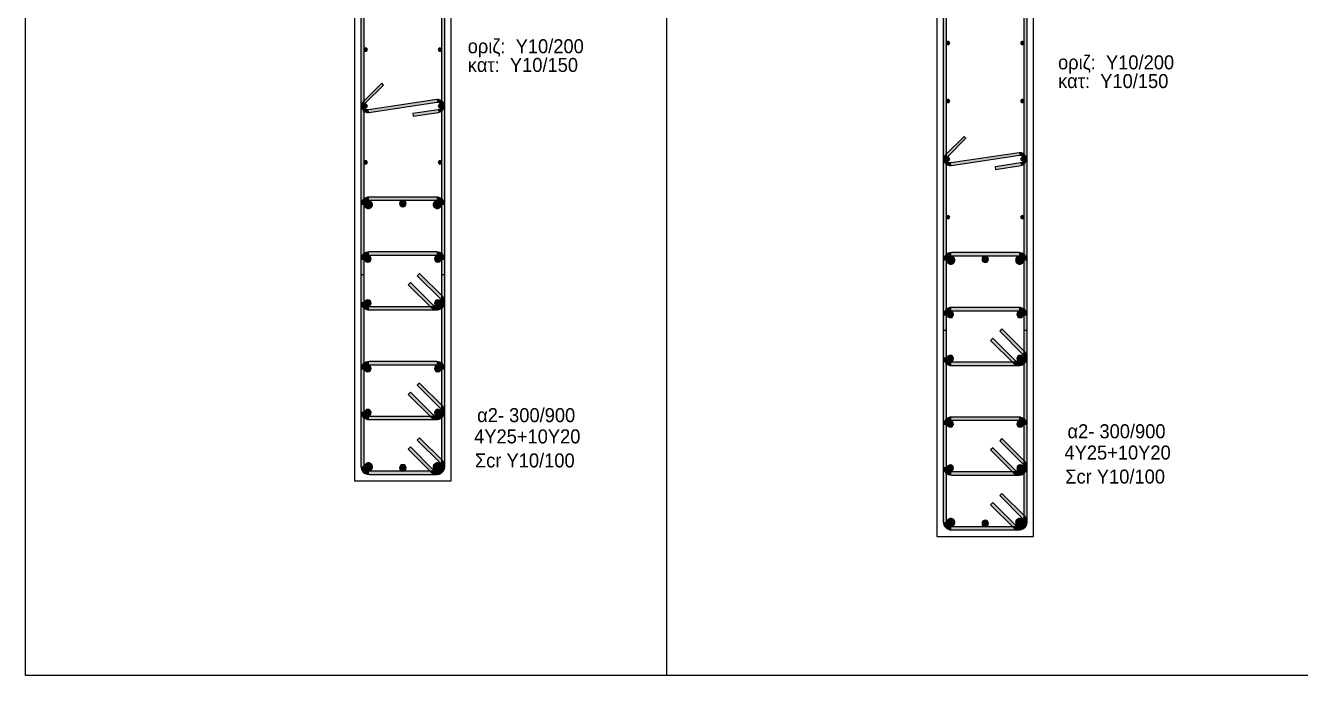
# Model space of a CAD drawing. Header units: millimetres. Extents: x -2171 to 1563, y -1758 to -1505.
# Drawn here: x -882.83 to -863.06, y -1630.29 to -1620.21 of the extents above; entities that cross this region are included whole.
import ezdxf

# ---------------------------------------------------------------- set-up
doc = ezdxf.new("R2010")
doc.units = ezdxf.units.MM
for name, color, linetype in [('-S_TEXT', 3, 'Continuous'), ('Col_Det', 7, 'Continuous'), ('Col_Det_Fill', 7, 'Continuous'), ('Geo_Col_Pro_1', 7, 'Continuous')]:
    doc.layers.add(name, color=color, linetype=linetype)
doc.styles.add('S1Arl22_b_934_161', font='arial.ttf', dxfattribs={"width": 0.933629, "height": 0.002175})

msp = doc.modelspace()

# ---------------------------------------------------------------- hatches: boundary and pattern name
at = {"layer": 'Col_Det_Fill'}
for color, points in [(252, [(-877.5811, -1617.9739), (-877.6311, -1617.9739), (-877.6311, -1624.077), (-877.5811, -1624.077)]), (252, [(-876.3811, -1624.077), (-876.3311, -1624.077), (-876.3311, -1617.9739), (-876.3811, -1617.9739)]), (252, [(-868.5484, -1617.8356), (-868.5984, -1617.8356), (-868.5984, -1624.9386), (-868.5484, -1624.9386)]), (252, [(-867.3484, -1624.9386), (-867.2984, -1624.9386), (-867.2984, -1617.8356), (-867.3484, -1617.8356)]), (133, [(-877.5561, -1620.6131, 0.4142136), (-877.5311, -1620.5881, 0.4142136), (-877.5561, -1620.5631, 0.4142136), (-877.5811, -1620.5881, 0.4142136)]), (133, [(-876.4061, -1620.6131, 0.4142136), (-876.3811, -1620.5881, 0.4142136), (-876.4061, -1620.5631, 0.4142136), (-876.4311, -1620.5881, 0.4142136)]), (133, [(-868.5234, -1620.5123, 0.4142136), (-868.4984, -1620.4873, 0.4142136), (-868.5234, -1620.4623, 0.4142136), (-868.5484, -1620.4873, 0.4142136)]), (133, [(-867.3734, -1620.5123, 0.4142136), (-867.3484, -1620.4873, 0.4142136), (-867.3734, -1620.4623, 0.4142136), (-867.3984, -1620.4873, 0.4142136)]), (252, [(-877.5918, -1621.3921), (-877.5635, -1621.4204), (-877.2807, -1621.1376), (-877.3089, -1621.1093)]), (252, [(-876.45, -1621.4035), (-876.4559, -1621.3639), (-877.5122, -1621.5222), (-877.5063, -1621.5617)]), (252, [(-876.4322, -1621.5222), (-876.4263, -1621.5617, 1), (-876.4559, -1621.3639), (-876.45, -1621.4035, -1)]), (133, [(-868.5234, -1621.4121, 0.4142136), (-868.4984, -1621.3871, 0.4142136), (-868.5234, -1621.3621, 0.4142136), (-868.5484, -1621.3871, 0.4142136)]), (133, [(-867.3734, -1621.4121, 0.4142136), (-867.3484, -1621.3871, 0.4142136), (-867.3734, -1621.3621, 0.4142136), (-867.3984, -1621.3871, 0.4142136)]), (252, [(-877.5063, -1621.5617), (-877.5122, -1621.5222, -0.7233449), (-877.5635, -1621.4204), (-877.5918, -1621.3921, 0.7233449)]), (133, [(-877.5561, -1621.4878, 0.4142136), (-877.5311, -1621.4628, 0.4142136), (-877.5561, -1621.4378, 0.4142136), (-877.5811, -1621.4628, 0.4142136)]), (252, [(-876.8278, -1621.5814), (-876.8218, -1621.621), (-876.4263, -1621.5617), (-876.4322, -1621.5222)]), (133, [(-876.4061, -1621.4878, 0.4142136), (-876.3811, -1621.4628, 0.4142136), (-876.4061, -1621.4378, 0.4142136), (-876.4311, -1621.4628, 0.4142136)]), (252, [(-868.5591, -1622.2162), (-868.5309, -1622.2445), (-868.248, -1621.9616), (-868.2763, -1621.9333)]), (133, [(-877.5561, -1622.3626, 0.4142136), (-877.5311, -1622.3376, 0.4142136), (-877.5561, -1622.3126, 0.4142136), (-877.5811, -1622.3376, 0.4142136)]), (133, [(-876.4061, -1622.3626, 0.4142136), (-876.3811, -1622.3376, 0.4142136), (-876.4061, -1622.3126, 0.4142136), (-876.4311, -1622.3376, 0.4142136)]), (252, [(-868.4736, -1622.3858), (-868.4795, -1622.3462, -0.7233449), (-868.5309, -1622.2445), (-868.5591, -1622.2162, 0.7233449)]), (133, [(-868.5234, -1622.3119, 0.4142136), (-868.4984, -1622.2869, 0.4142136), (-868.5234, -1622.2619, 0.4142136), (-868.5484, -1622.2869, 0.4142136)]), (252, [(-867.4173, -1622.2276), (-867.4232, -1622.188), (-868.4795, -1622.3462), (-868.4736, -1622.3858)]), (252, [(-867.7951, -1622.4055), (-867.7892, -1622.445), (-867.3936, -1622.3858), (-867.3995, -1622.3462)]), (252, [(-867.3995, -1622.3462), (-867.3936, -1622.3858, 1), (-867.4232, -1622.188), (-867.4173, -1622.2276, -1)]), (133, [(-867.3734, -1622.3119, 0.4142136), (-867.3484, -1622.2869, 0.4142136), (-867.3734, -1622.2619, 0.4142136), (-867.3984, -1622.2869, 0.4142136)]), (252, [(-877.5061, -1622.9254), (-877.5061, -1622.8754, 0.4142136), (-877.6311, -1623.0004), (-877.5811, -1623.0004, -0.4142136)]), (12, [(-877.5149, -1623.0541, 0.4142136), (-877.4524, -1622.9916, 0.4142136), (-877.5149, -1622.9291, 0.4142136), (-877.5774, -1622.9916, 0.4142136)]), (252, [(-876.4561, -1622.9254), (-876.4561, -1622.8754), (-877.5061, -1622.8754), (-877.5061, -1622.9254)]), (12, [(-876.9811, -1623.0254, 0.4142136), (-876.9311, -1622.9754, 0.4142136), (-876.9811, -1622.9254, 0.4142136), (-877.0311, -1622.9754, 0.4142136)]), (12, [(-876.4472, -1623.0541, 0.4142136), (-876.3847, -1622.9916, 0.4142136), (-876.4472, -1622.9291, 0.4142136), (-876.5097, -1622.9916, 0.4142136)]), (252, [(-876.3811, -1623.0004), (-876.3311, -1623.0004, 0.4142136), (-876.4561, -1622.8754), (-876.4561, -1622.9254, -0.4142136)]), (252, [(-877.5811, -1623.0004), (-877.6311, -1623.0004), (-877.6311, -1627.0504), (-877.5811, -1627.0504)]), (252, [(-876.3811, -1627.0504), (-876.3311, -1627.0504), (-876.3311, -1623.0004), (-876.3811, -1623.0004)]), (133, [(-868.5234, -1623.2117, 0.4142136), (-868.4984, -1623.1867, 0.4142136), (-868.5234, -1623.1617, 0.4142136), (-868.5484, -1623.1867, 0.4142136)]), (133, [(-867.3734, -1623.2117, 0.4142136), (-867.3484, -1623.1867, 0.4142136), (-867.3734, -1623.1617, 0.4142136), (-867.3984, -1623.1867, 0.4142136)]), (252, [(-877.5061, -1623.7754), (-877.5061, -1623.7254, 0.4142136), (-877.6311, -1623.8504), (-877.5811, -1623.8504, -0.4142136)]), (252, [(-876.4561, -1623.7754), (-876.4561, -1623.7254), (-877.5061, -1623.7254), (-877.5061, -1623.7754)]), (252, [(-876.3811, -1623.8504), (-876.3311, -1623.8504, 0.4142136), (-876.4561, -1623.7254), (-876.4561, -1623.7754, -0.4142136)]), (252, [(-868.4734, -1623.7871), (-868.4734, -1623.7371, 0.4142136), (-868.5984, -1623.8621), (-868.5484, -1623.8621, -0.4142136)]), (252, [(-867.4234, -1623.7871), (-867.4234, -1623.7371), (-868.4734, -1623.7371), (-868.4734, -1623.7871)]), (252, [(-867.3484, -1623.8621), (-867.2984, -1623.8621, 0.4142136), (-867.4234, -1623.7371), (-867.4234, -1623.7871, -0.4142136)]), (252, [(-877.5811, -1623.8504), (-877.6311, -1623.8504), (-877.6311, -1624.5004), (-877.5811, -1624.5004)]), (56, [(-877.5238, -1623.8828, 0.4142136), (-877.4738, -1623.8328, 0.4142136), (-877.5238, -1623.7828, 0.4142136), (-877.5738, -1623.8328, 0.4142136)]), (56, [(-876.4384, -1623.8828, 0.4142136), (-876.3884, -1623.8328, 0.4142136), (-876.4384, -1623.7828, 0.4142136), (-876.4884, -1623.8328, 0.4142136)]), (252, [(-876.3811, -1624.5004), (-876.3311, -1624.5004), (-876.3311, -1623.8504), (-876.3811, -1623.8504)]), (252, [(-868.5484, -1623.8621), (-868.5984, -1623.8621), (-868.5984, -1627.9121), (-868.5484, -1627.9121)]), (12, [(-868.4823, -1623.9158, 0.4142136), (-868.4198, -1623.8533, 0.4142136), (-868.4823, -1623.7908, 0.4142136), (-868.5448, -1623.8533, 0.4142136)]), (12, [(-867.9484, -1623.8871, 0.4142136), (-867.8984, -1623.8371, 0.4142136), (-867.9484, -1623.7871, 0.4142136), (-867.9984, -1623.8371, 0.4142136)]), (12, [(-867.4146, -1623.9158, 0.4142136), (-867.3521, -1623.8533, 0.4142136), (-867.4146, -1623.7908, 0.4142136), (-867.4771, -1623.8533, 0.4142136)]), (252, [(-867.3484, -1627.9121), (-867.2984, -1627.9121), (-867.2984, -1623.8621), (-867.3484, -1623.8621)]), (252, [(-876.403, -1624.4474), (-876.3677, -1624.4121), (-876.7212, -1624.0585), (-876.7566, -1624.0939)]), (252, [(-876.8627, -1624.1999), (-876.898, -1624.2353), (-876.5445, -1624.5888), (-876.5091, -1624.5535)]), (252, [(-877.5811, -1624.5004), (-877.6311, -1624.5004, 0.4142136), (-877.5061, -1624.6254), (-877.5061, -1624.5754, -0.4142136)]), (56, [(-877.5238, -1624.5681, 0.4142136), (-877.4738, -1624.5181, 0.4142136), (-877.5238, -1624.4681, 0.4142136), (-877.5738, -1624.5181, 0.4142136)]), (252, [(-876.5091, -1624.5535), (-876.5445, -1624.5888, 0.6681786), (-876.3311, -1624.5004), (-876.3811, -1624.5004, -0.6681786)]), (56, [(-876.4384, -1624.5681, 0.4142136), (-876.3884, -1624.5181, 0.4142136), (-876.4384, -1624.4681, 0.4142136), (-876.4884, -1624.5181, 0.4142136)]), (252, [(-876.4561, -1624.5754), (-876.4561, -1624.6254, 0.6681786), (-876.3677, -1624.4121), (-876.403, -1624.4474, -0.6681786)]), (252, [(-877.5061, -1624.5754), (-877.5061, -1624.6254), (-876.4561, -1624.6254), (-876.4561, -1624.5754)]), (252, [(-868.4734, -1624.6371), (-868.4734, -1624.5871, 0.4142136), (-868.5984, -1624.7121), (-868.5484, -1624.7121, -0.4142136)]), (252, [(-868.5484, -1624.7121), (-868.5984, -1624.7121), (-868.5984, -1625.3621), (-868.5484, -1625.3621)]), (56, [(-868.4911, -1624.7444, 0.4142136), (-868.4411, -1624.6944, 0.4142136), (-868.4911, -1624.6444, 0.4142136), (-868.5411, -1624.6944, 0.4142136)]), (252, [(-867.4234, -1624.6371), (-867.4234, -1624.5871), (-868.4734, -1624.5871), (-868.4734, -1624.6371)]), (56, [(-867.4058, -1624.7444, 0.4142136), (-867.3558, -1624.6944, 0.4142136), (-867.4058, -1624.6444, 0.4142136), (-867.4558, -1624.6944, 0.4142136)]), (252, [(-867.3484, -1624.7121), (-867.2984, -1624.7121, 0.4142136), (-867.4234, -1624.5871), (-867.4234, -1624.6371, -0.4142136)]), (252, [(-867.3484, -1625.3621), (-867.2984, -1625.3621), (-867.2984, -1624.7121), (-867.3484, -1624.7121)]), (252, [(-867.3704, -1625.3091), (-867.335, -1625.2737), (-867.6886, -1624.9201), (-867.7239, -1624.9555)]), (252, [(-867.83, -1625.0616), (-867.8654, -1625.0969), (-867.5118, -1625.4505), (-867.4765, -1625.4151)]), (56, [(-868.4911, -1625.4298, 0.4142136), (-868.4411, -1625.3798, 0.4142136), (-868.4911, -1625.3298, 0.4142136), (-868.5411, -1625.3798, 0.4142136)]), (56, [(-867.4058, -1625.4298, 0.4142136), (-867.3558, -1625.3798, 0.4142136), (-867.4058, -1625.3298, 0.4142136), (-867.4558, -1625.3798, 0.4142136)]), (252, [(-867.4234, -1625.4371), (-867.4234, -1625.4871, 0.6681786), (-867.335, -1625.2737), (-867.3704, -1625.3091, -0.6681786)]), (252, [(-877.5061, -1625.4754), (-877.5061, -1625.4254, 0.4142136), (-877.6311, -1625.5504), (-877.5811, -1625.5504, -0.4142136)]), (56, [(-877.5238, -1625.5828, 0.4142136), (-877.4738, -1625.5328, 0.4142136), (-877.5238, -1625.4828, 0.4142136), (-877.5738, -1625.5328, 0.4142136)]), (252, [(-876.4561, -1625.4754), (-876.4561, -1625.4254), (-877.5061, -1625.4254), (-877.5061, -1625.4754)]), (56, [(-876.4384, -1625.5828, 0.4142136), (-876.3884, -1625.5328, 0.4142136), (-876.4384, -1625.4828, 0.4142136), (-876.4884, -1625.5328, 0.4142136)]), (252, [(-876.3811, -1625.5504), (-876.3311, -1625.5504, 0.4142136), (-876.4561, -1625.4254), (-876.4561, -1625.4754, -0.4142136)]), (252, [(-868.5484, -1625.3621), (-868.5984, -1625.3621, 0.4142136), (-868.4734, -1625.4871), (-868.4734, -1625.4371, -0.4142136)]), (252, [(-868.4734, -1625.4371), (-868.4734, -1625.4871), (-867.4234, -1625.4871), (-867.4234, -1625.4371)]), (252, [(-867.4765, -1625.4151), (-867.5118, -1625.4505, 0.6681786), (-867.2984, -1625.3621), (-867.3484, -1625.3621, -0.6681786)]), (252, [(-877.5811, -1625.5504), (-877.6311, -1625.5504), (-877.6311, -1626.2004), (-877.5811, -1626.2004)]), (252, [(-876.3811, -1626.2004), (-876.3311, -1626.2004), (-876.3311, -1625.5504), (-876.3811, -1625.5504)]), (252, [(-876.8627, -1625.8999), (-876.898, -1625.9353), (-876.5445, -1626.2888), (-876.5091, -1626.2535)]), (252, [(-876.403, -1626.1474), (-876.3677, -1626.1121), (-876.7212, -1625.7585), (-876.7566, -1625.7939)]), (252, [(-876.4561, -1626.2754), (-876.4561, -1626.3254, 0.6681786), (-876.3677, -1626.1121), (-876.403, -1626.1474, -0.6681786)]), (252, [(-877.5811, -1626.2004), (-877.6311, -1626.2004, 0.4142136), (-877.5061, -1626.3254), (-877.5061, -1626.2754, -0.4142136)]), (56, [(-877.5238, -1626.2681, 0.4142136), (-877.4738, -1626.2181, 0.4142136), (-877.5238, -1626.1681, 0.4142136), (-877.5738, -1626.2181, 0.4142136)]), (252, [(-877.5061, -1626.2754), (-877.5061, -1626.3254), (-876.4561, -1626.3254), (-876.4561, -1626.2754)]), (252, [(-876.5091, -1626.2535), (-876.5445, -1626.2888, 0.6681786), (-876.3311, -1626.2004), (-876.3811, -1626.2004, -0.6681786)]), (56, [(-876.4384, -1626.2681, 0.4142136), (-876.3884, -1626.2181, 0.4142136), (-876.4384, -1626.1681, 0.4142136), (-876.4884, -1626.2181, 0.4142136)]), (252, [(-868.4734, -1626.3371), (-868.4734, -1626.2871, 0.4142136), (-868.5984, -1626.4121), (-868.5484, -1626.4121, -0.4142136)]), (252, [(-867.4234, -1626.3371), (-867.4234, -1626.2871), (-868.4734, -1626.2871), (-868.4734, -1626.3371)]), (252, [(-867.3484, -1626.4121), (-867.2984, -1626.4121, 0.4142136), (-867.4234, -1626.2871), (-867.4234, -1626.3371, -0.4142136)]), (252, [(-868.5484, -1626.4121), (-868.5984, -1626.4121), (-868.5984, -1627.0621), (-868.5484, -1627.0621)]), (56, [(-868.4911, -1626.4444, 0.4142136), (-868.4411, -1626.3944, 0.4142136), (-868.4911, -1626.3444, 0.4142136), (-868.5411, -1626.3944, 0.4142136)]), (56, [(-867.4058, -1626.4444, 0.4142136), (-867.3558, -1626.3944, 0.4142136), (-867.4058, -1626.3444, 0.4142136), (-867.4558, -1626.3944, 0.4142136)]), (252, [(-867.3484, -1627.0621), (-867.2984, -1627.0621), (-867.2984, -1626.4121), (-867.3484, -1626.4121)]), (252, [(-876.403, -1626.9974), (-876.3677, -1626.9621), (-876.7212, -1626.6085), (-876.7566, -1626.6439)]), (252, [(-867.3704, -1627.0091), (-867.335, -1626.9737), (-867.6886, -1626.6201), (-867.7239, -1626.6555)]), (252, [(-876.8627, -1626.7499), (-876.898, -1626.7853), (-876.5445, -1627.1388), (-876.5091, -1627.1035)]), (252, [(-867.83, -1626.7616), (-867.8654, -1626.7969), (-867.5118, -1627.1505), (-867.4765, -1627.1151)]), (252, [(-877.5811, -1627.0504), (-877.6311, -1627.0504, 0.4142136), (-877.5061, -1627.1754), (-877.5061, -1627.1254, -0.4142136)]), (12, [(-877.5149, -1627.1218, 0.4142136), (-877.4524, -1627.0593, 0.4142136), (-877.5149, -1626.9968, 0.4142136), (-877.5774, -1627.0593, 0.4142136)]), (12, [(-876.9811, -1627.1254, 0.4142136), (-876.9311, -1627.0754, 0.4142136), (-876.9811, -1627.0254, 0.4142136), (-877.0311, -1627.0754, 0.4142136)]), (252, [(-876.5091, -1627.1035), (-876.5445, -1627.1388, 0.6681786), (-876.3311, -1627.0504), (-876.3811, -1627.0504, -0.6681786)]), (12, [(-876.4472, -1627.1218, 0.4142136), (-876.3847, -1627.0593, 0.4142136), (-876.4472, -1626.9968, 0.4142136), (-876.5097, -1627.0593, 0.4142136)]), (252, [(-876.4561, -1627.1254), (-876.4561, -1627.1754, 0.6681786), (-876.3677, -1626.9621), (-876.403, -1626.9974, -0.6681786)]), (252, [(-868.5484, -1627.0621), (-868.5984, -1627.0621, 0.4142136), (-868.4734, -1627.1871), (-868.4734, -1627.1371, -0.4142136)]), (56, [(-868.4911, -1627.1298, 0.4142136), (-868.4411, -1627.0798, 0.4142136), (-868.4911, -1627.0298, 0.4142136), (-868.5411, -1627.0798, 0.4142136)]), (252, [(-867.4765, -1627.1151), (-867.5118, -1627.1505, 0.6681786), (-867.2984, -1627.0621), (-867.3484, -1627.0621, -0.6681786)]), (56, [(-867.4058, -1627.1298, 0.4142136), (-867.3558, -1627.0798, 0.4142136), (-867.4058, -1627.0298, 0.4142136), (-867.4558, -1627.0798, 0.4142136)]), (252, [(-867.4234, -1627.1371), (-867.4234, -1627.1871, 0.6681786), (-867.335, -1626.9737), (-867.3704, -1627.0091, -0.6681786)]), (252, [(-877.5061, -1627.1254), (-877.5061, -1627.1754), (-876.4561, -1627.1754), (-876.4561, -1627.1254)]), (252, [(-868.4734, -1627.1371), (-868.4734, -1627.1871), (-867.4234, -1627.1871), (-867.4234, -1627.1371)]), (252, [(-867.3704, -1627.8591), (-867.335, -1627.8237), (-867.6886, -1627.4701), (-867.7239, -1627.5055)]), (252, [(-867.83, -1627.6116), (-867.8654, -1627.6469), (-867.5118, -1628.0005), (-867.4765, -1627.9651)]), (12, [(-868.4823, -1627.9834, 0.4142136), (-868.4198, -1627.9209, 0.4142136), (-868.4823, -1627.8584, 0.4142136), (-868.5448, -1627.9209, 0.4142136)]), (12, [(-867.9484, -1627.9871, 0.4142136), (-867.8984, -1627.9371, 0.4142136), (-867.9484, -1627.8871, 0.4142136), (-867.9984, -1627.9371, 0.4142136)]), (12, [(-867.4146, -1627.9834, 0.4142136), (-867.3521, -1627.9209, 0.4142136), (-867.4146, -1627.8584, 0.4142136), (-867.4771, -1627.9209, 0.4142136)]), (252, [(-867.4234, -1627.9871), (-867.4234, -1628.0371, 0.6681786), (-867.335, -1627.8237), (-867.3704, -1627.8591, -0.6681786)]), (252, [(-868.5484, -1627.9121), (-868.5984, -1627.9121, 0.4142136), (-868.4734, -1628.0371), (-868.4734, -1627.9871, -0.4142136)]), (252, [(-868.4734, -1627.9871), (-868.4734, -1628.0371), (-867.4234, -1628.0371), (-867.4234, -1627.9871)]), (252, [(-867.4765, -1627.9651), (-867.5118, -1628.0005, 0.6681786), (-867.2984, -1627.9121), (-867.3484, -1627.9121, -0.6681786)])]:
    msp.add_hatch(color=color, dxfattribs=at).paths.add_polyline_path(points)

# ---------------------------------------------------------------- linework, layer by layer
at = {"layer": '-S_TEXT', "ltscale": 5}
msp.add_lwpolyline([(-882.8339, -1590.2497), (-824.6864, -1590.2497), (-824.6864, -1630.2944), (-882.8339, -1630.2944)], close=True, dxfattribs=at)
at = {"layer": 'Col_Det', "color": 7, "elevation": -14.75}
for points in [[(-868.6984, -1614.6371), (-868.6984, -1628.1371)], [(-867.1984, -1628.1371), (-867.1984, -1614.6371)], [(-868.5984, -1617.8356), (-868.5984, -1624.9386)], [(-868.5484, -1624.9386), (-868.5484, -1617.8356)], [(-867.3484, -1617.8356), (-867.3484, -1624.9386)], [(-867.2984, -1624.9386), (-867.2984, -1617.8356)], [(-868.2763, -1621.9333), (-868.5591, -1622.2162)], [(-868.5309, -1622.2445), (-868.248, -1621.9616)], [(-868.248, -1621.9616), (-868.2763, -1621.9333)], [(-867.4232, -1622.188), (-868.4795, -1622.3462)], [(-868.4736, -1622.3858), (-867.4173, -1622.2276)], [(-867.3995, -1622.3462), (-867.7951, -1622.4055)], [(-867.7951, -1622.4055), (-867.7892, -1622.445)], [(-867.7892, -1622.445), (-867.3936, -1622.3858)], [(-867.4234, -1623.7371), (-868.4734, -1623.7371)], [(-868.5984, -1623.8621), (-868.5984, -1627.9121)], [(-868.5484, -1627.9121), (-868.5484, -1623.8621)], [(-868.4734, -1623.7871), (-867.4234, -1623.7871)], [(-867.3484, -1623.8621), (-867.3484, -1627.9121)], [(-867.2984, -1627.9121), (-867.2984, -1623.8621)], [(-868.5984, -1624.7121), (-868.5984, -1625.3621)], [(-868.5484, -1625.3621), (-868.5484, -1624.7121)], [(-867.4234, -1624.5871), (-868.4734, -1624.5871)], [(-868.4734, -1624.6371), (-867.4234, -1624.6371)], [(-867.3484, -1624.7121), (-867.3484, -1625.3621)], [(-867.2984, -1625.3621), (-867.2984, -1624.7121)], [(-867.6886, -1624.9201), (-867.7239, -1624.9555)], [(-867.335, -1625.2737), (-867.6886, -1624.9201)], [(-868.5984, -1624.9386), (-868.5484, -1624.9386)], [(-867.83, -1625.0616), (-867.8654, -1625.0969)], [(-867.8654, -1625.0969), (-867.5118, -1625.4505)], [(-867.4765, -1625.4151), (-867.83, -1625.0616)], [(-867.7239, -1624.9555), (-867.3704, -1625.3091)], [(-867.3484, -1624.9386), (-867.2984, -1624.9386)], [(-867.4234, -1625.4371), (-868.4734, -1625.4371)], [(-868.4734, -1625.4871), (-867.4234, -1625.4871)], [(-867.4234, -1626.2871), (-868.4734, -1626.2871)], [(-868.5984, -1626.4121), (-868.5984, -1627.0621)], [(-868.5484, -1627.0621), (-868.5484, -1626.4121)], [(-868.4734, -1626.3371), (-867.4234, -1626.3371)], [(-867.3484, -1626.4121), (-867.3484, -1627.0621)], [(-867.2984, -1627.0621), (-867.2984, -1626.4121)], [(-867.6886, -1626.6201), (-867.7239, -1626.6555)], [(-867.7239, -1626.6555), (-867.3704, -1627.0091)], [(-867.335, -1626.9737), (-867.6886, -1626.6201)], [(-867.83, -1626.7616), (-867.8654, -1626.7969)], [(-867.8654, -1626.7969), (-867.5118, -1627.1505)], [(-867.4765, -1627.1151), (-867.83, -1626.7616)], [(-867.4234, -1627.1371), (-868.4734, -1627.1371)], [(-868.4734, -1627.1871), (-867.4234, -1627.1871)], [(-867.6886, -1627.4701), (-867.7239, -1627.5055)], [(-867.7239, -1627.5055), (-867.3704, -1627.8591)], [(-867.335, -1627.8237), (-867.6886, -1627.4701)], [(-867.83, -1627.6116), (-867.8654, -1627.6469)], [(-867.8654, -1627.6469), (-867.5118, -1628.0005)], [(-867.4765, -1627.9651), (-867.83, -1627.6116)], [(-867.4234, -1627.9871), (-868.4734, -1627.9871)], [(-868.4734, -1628.0371), (-867.4234, -1628.0371)], [(-868.6984, -1628.1371), (-867.1984, -1628.1371)]]:
    msp.add_lwpolyline(points, dxfattribs=at)
at = {"layer": 'Col_Det', "color": 7}
for points in [[(-877.7311, -1614.7754), (-877.7311, -1627.2754)], [(-876.2311, -1627.2754), (-876.2311, -1614.7754)], [(-877.6311, -1617.9739), (-877.6311, -1624.077)], [(-877.5811, -1624.077), (-877.5811, -1617.9739)], [(-876.3811, -1617.9739), (-876.3811, -1624.077)], [(-876.3311, -1624.077), (-876.3311, -1617.9739)], [(-877.3089, -1621.1093), (-877.5918, -1621.3921)], [(-877.5635, -1621.4204), (-877.2807, -1621.1376)], [(-877.2807, -1621.1376), (-877.3089, -1621.1093)], [(-876.4559, -1621.3639), (-877.5122, -1621.5222)], [(-877.5063, -1621.5617), (-876.45, -1621.4035)], [(-876.4322, -1621.5222), (-876.8278, -1621.5814)], [(-876.8218, -1621.621), (-876.4263, -1621.5617)], [(-876.8278, -1621.5814), (-876.8218, -1621.621)], [(-876.4561, -1622.8754), (-877.5061, -1622.8754)], [(-877.5061, -1622.9254), (-876.4561, -1622.9254)], [(-877.6311, -1623.0004), (-877.6311, -1627.0504)], [(-877.5811, -1627.0504), (-877.5811, -1623.0004)], [(-876.3811, -1623.0004), (-876.3811, -1627.0504)], [(-876.3311, -1627.0504), (-876.3311, -1623.0004)], [(-876.4561, -1623.7254), (-877.5061, -1623.7254)], [(-877.6311, -1623.8504), (-877.6311, -1624.5004)], [(-877.5811, -1624.5004), (-877.5811, -1623.8504)], [(-877.5061, -1623.7754), (-876.4561, -1623.7754)], [(-876.3811, -1623.8504), (-876.3811, -1624.5004)], [(-876.3311, -1624.5004), (-876.3311, -1623.8504)], [(-877.6311, -1624.077), (-877.5811, -1624.077)], [(-876.7212, -1624.0585), (-876.7566, -1624.0939)], [(-876.7566, -1624.0939), (-876.403, -1624.4474)], [(-876.3677, -1624.4121), (-876.7212, -1624.0585)], [(-876.3811, -1624.077), (-876.3311, -1624.077)], [(-876.8627, -1624.1999), (-876.898, -1624.2353)], [(-876.898, -1624.2353), (-876.5445, -1624.5888)], [(-876.5091, -1624.5535), (-876.8627, -1624.1999)], [(-876.4561, -1624.5754), (-877.5061, -1624.5754)], [(-877.5061, -1624.6254), (-876.4561, -1624.6254)], [(-876.4561, -1625.4254), (-877.5061, -1625.4254)], [(-877.5061, -1625.4754), (-876.4561, -1625.4754)], [(-877.6311, -1625.5504), (-877.6311, -1626.2004)], [(-877.5811, -1626.2004), (-877.5811, -1625.5504)], [(-876.3811, -1625.5504), (-876.3811, -1626.2004)], [(-876.3311, -1626.2004), (-876.3311, -1625.5504)], [(-876.8627, -1625.8999), (-876.898, -1625.9353)], [(-876.5091, -1626.2535), (-876.8627, -1625.8999)], [(-876.7212, -1625.7585), (-876.7566, -1625.7939)], [(-876.7566, -1625.7939), (-876.403, -1626.1474)], [(-876.3677, -1626.1121), (-876.7212, -1625.7585)], [(-876.898, -1625.9353), (-876.5445, -1626.2888)], [(-876.4561, -1626.2754), (-877.5061, -1626.2754)], [(-877.5061, -1626.3254), (-876.4561, -1626.3254)], [(-876.7212, -1626.6085), (-876.7566, -1626.6439)], [(-876.7566, -1626.6439), (-876.403, -1626.9974)], [(-876.3677, -1626.9621), (-876.7212, -1626.6085)], [(-876.8627, -1626.7499), (-876.898, -1626.7853)], [(-876.898, -1626.7853), (-876.5445, -1627.1388)], [(-876.5091, -1627.1035), (-876.8627, -1626.7499)], [(-877.7311, -1627.2754), (-876.2311, -1627.2754)], [(-876.4561, -1627.1254), (-877.5061, -1627.1254)], [(-877.5061, -1627.1754), (-876.4561, -1627.1754)]]:
    msp.add_lwpolyline(points, dxfattribs=at)
for points in [[(-877.5561, -1620.5631, 0.4142136), (-877.5811, -1620.5881, 0.4142136)], [(-877.5311, -1620.5881, 0.4142136), (-877.5561, -1620.5631, 0.4142136)], [(-876.4061, -1620.5631, 0.4142136), (-876.4311, -1620.5881, 0.4142136)], [(-876.3811, -1620.5881, 0.4142136), (-876.4061, -1620.5631, 0.4142136)], [(-877.5811, -1620.5881, 0.4142136), (-877.5561, -1620.6131, 0.4142136)], [(-877.5561, -1620.6131, 0.4142136), (-877.5311, -1620.5881, 0.4142136)], [(-876.4311, -1620.5881, 0.4142136), (-876.4061, -1620.6131, 0.4142136)], [(-876.4061, -1620.6131, 0.4142136), (-876.3811, -1620.5881, 0.4142136)], [(-876.4263, -1621.5617, 1), (-876.4559, -1621.3639)], [(-877.5918, -1621.3921, 0.7233449), (-877.5063, -1621.5617, 0.7233449)], [(-877.5122, -1621.5222, -0.7233449), (-877.5635, -1621.4204)], [(-877.5561, -1621.4378, 0.4142136), (-877.5811, -1621.4628, 0.4142136)], [(-877.5811, -1621.4628, 0.4142136), (-877.5561, -1621.4878, 0.4142136)], [(-877.5311, -1621.4628, 0.4142136), (-877.5561, -1621.4378, 0.4142136)], [(-877.5561, -1621.4878, 0.4142136), (-877.5311, -1621.4628, 0.4142136)], [(-876.45, -1621.4035, -1), (-876.4322, -1621.5222, -1)], [(-876.4061, -1621.4378, 0.4142136), (-876.4311, -1621.4628, 0.4142136)], [(-876.4311, -1621.4628, 0.4142136), (-876.4061, -1621.4878, 0.4142136)], [(-876.3811, -1621.4628, 0.4142136), (-876.4061, -1621.4378, 0.4142136)], [(-876.4061, -1621.4878, 0.4142136), (-876.3811, -1621.4628, 0.4142136)], [(-877.5561, -1622.3126, 0.4142136), (-877.5811, -1622.3376, 0.4142136)], [(-877.5811, -1622.3376, 0.4142136), (-877.5561, -1622.3626, 0.4142136)], [(-877.5311, -1622.3376, 0.4142136), (-877.5561, -1622.3126, 0.4142136)], [(-877.5561, -1622.3626, 0.4142136), (-877.5311, -1622.3376, 0.4142136)], [(-876.4061, -1622.3126, 0.4142136), (-876.4311, -1622.3376, 0.4142136)], [(-876.4311, -1622.3376, 0.4142136), (-876.4061, -1622.3626, 0.4142136)], [(-876.3811, -1622.3376, 0.4142136), (-876.4061, -1622.3126, 0.4142136)], [(-876.4061, -1622.3626, 0.4142136), (-876.3811, -1622.3376, 0.4142136)], [(-877.5061, -1622.8754, 0.4142136), (-877.6311, -1623.0004)], [(-877.5811, -1623.0004, -0.4142136), (-877.5061, -1622.9254, -0.4142136)], [(-877.5149, -1622.9291, 0.4142136), (-877.5774, -1622.9916, 0.4142136)], [(-877.4524, -1622.9916, 0.4142136), (-877.5149, -1622.9291, 0.4142136)], [(-876.9811, -1622.9254, 0.4142136), (-877.0311, -1622.9754, 0.4142136)], [(-876.9311, -1622.9754, 0.4142136), (-876.9811, -1622.9254, 0.4142136)], [(-876.4472, -1622.9291, 0.4142136), (-876.5097, -1622.9916, 0.4142136)], [(-876.3311, -1623.0004, 0.4142136), (-876.4561, -1622.8754)], [(-876.4561, -1622.9254, -0.4142136), (-876.3811, -1623.0004, -0.4142136)], [(-876.3847, -1622.9916, 0.4142136), (-876.4472, -1622.9291, 0.4142136)], [(-877.5774, -1622.9916, 0.4142136), (-877.5149, -1623.0541, 0.4142136)], [(-877.5149, -1623.0541, 0.4142136), (-877.4524, -1622.9916, 0.4142136)], [(-877.0311, -1622.9754, 0.4142136), (-876.9811, -1623.0254, 0.4142136)], [(-876.9811, -1623.0254, 0.4142136), (-876.9311, -1622.9754, 0.4142136)], [(-876.5097, -1622.9916, 0.4142136), (-876.4472, -1623.0541, 0.4142136)], [(-876.4472, -1623.0541, 0.4142136), (-876.3847, -1622.9916, 0.4142136)], [(-877.5061, -1623.7254, 0.4142136), (-877.6311, -1623.8504)], [(-876.3311, -1623.8504, 0.4142136), (-876.4561, -1623.7254)], [(-877.5811, -1623.8504, -0.4142136), (-877.5061, -1623.7754, -0.4142136)], [(-877.5238, -1623.7828, 0.4142136), (-877.5738, -1623.8328, 0.4142136)], [(-877.5738, -1623.8328, 0.4142136), (-877.5238, -1623.8828, 0.4142136)], [(-877.4738, -1623.8328, 0.4142136), (-877.5238, -1623.7828, 0.4142136)], [(-877.5238, -1623.8828, 0.4142136), (-877.4738, -1623.8328, 0.4142136)], [(-876.4384, -1623.7828, 0.4142136), (-876.4884, -1623.8328, 0.4142136)], [(-876.4884, -1623.8328, 0.4142136), (-876.4384, -1623.8828, 0.4142136)], [(-876.4561, -1623.7754, -0.4142136), (-876.3811, -1623.8504, -0.4142136)], [(-876.3884, -1623.8328, 0.4142136), (-876.4384, -1623.7828, 0.4142136)], [(-876.4384, -1623.8828, 0.4142136), (-876.3884, -1623.8328, 0.4142136)], [(-877.6311, -1624.5004, 0.4142136), (-877.5061, -1624.6254)], [(-877.5061, -1624.5754, -0.4142136), (-877.5811, -1624.5004, -0.4142136)], [(-877.5238, -1624.4681, 0.4142136), (-877.5738, -1624.5181, 0.4142136)], [(-877.5738, -1624.5181, 0.4142136), (-877.5238, -1624.5681, 0.4142136)], [(-877.4738, -1624.5181, 0.4142136), (-877.5238, -1624.4681, 0.4142136)], [(-877.5238, -1624.5681, 0.4142136), (-877.4738, -1624.5181, 0.4142136)], [(-876.5445, -1624.5888, 0.6681786), (-876.3311, -1624.5004)], [(-876.3811, -1624.5004, -0.6681786), (-876.5091, -1624.5535, -0.6681786)], [(-876.4384, -1624.4681, 0.4142136), (-876.4884, -1624.5181, 0.4142136)], [(-876.4884, -1624.5181, 0.4142136), (-876.4384, -1624.5681, 0.4142136)], [(-876.4561, -1624.6254, 0.6681786), (-876.3677, -1624.4121)], [(-876.403, -1624.4474, -0.6681786), (-876.4561, -1624.5754, -0.6681786)], [(-876.3884, -1624.5181, 0.4142136), (-876.4384, -1624.4681, 0.4142136)], [(-876.4384, -1624.5681, 0.4142136), (-876.3884, -1624.5181, 0.4142136)], [(-877.5061, -1625.4254, 0.4142136), (-877.6311, -1625.5504)], [(-877.5811, -1625.5504, -0.4142136), (-877.5061, -1625.4754, -0.4142136)], [(-877.5238, -1625.4828, 0.4142136), (-877.5738, -1625.5328, 0.4142136)], [(-877.4738, -1625.5328, 0.4142136), (-877.5238, -1625.4828, 0.4142136)], [(-876.4384, -1625.4828, 0.4142136), (-876.4884, -1625.5328, 0.4142136)], [(-876.3311, -1625.5504, 0.4142136), (-876.4561, -1625.4254)], [(-876.4561, -1625.4754, -0.4142136), (-876.3811, -1625.5504, -0.4142136)], [(-876.3884, -1625.5328, 0.4142136), (-876.4384, -1625.4828, 0.4142136)], [(-877.5738, -1625.5328, 0.4142136), (-877.5238, -1625.5828, 0.4142136)], [(-877.5238, -1625.5828, 0.4142136), (-877.4738, -1625.5328, 0.4142136)], [(-876.4884, -1625.5328, 0.4142136), (-876.4384, -1625.5828, 0.4142136)], [(-876.4384, -1625.5828, 0.4142136), (-876.3884, -1625.5328, 0.4142136)], [(-876.4561, -1626.3254, 0.6681786), (-876.3677, -1626.1121)], [(-877.6311, -1626.2004, 0.4142136), (-877.5061, -1626.3254)], [(-877.5061, -1626.2754, -0.4142136), (-877.5811, -1626.2004, -0.4142136)], [(-877.5238, -1626.1681, 0.4142136), (-877.5738, -1626.2181, 0.4142136)], [(-877.5738, -1626.2181, 0.4142136), (-877.5238, -1626.2681, 0.4142136)], [(-877.4738, -1626.2181, 0.4142136), (-877.5238, -1626.1681, 0.4142136)], [(-877.5238, -1626.2681, 0.4142136), (-877.4738, -1626.2181, 0.4142136)], [(-876.5445, -1626.2888, 0.6681786), (-876.3311, -1626.2004)], [(-876.3811, -1626.2004, -0.6681786), (-876.5091, -1626.2535, -0.6681786)], [(-876.4384, -1626.1681, 0.4142136), (-876.4884, -1626.2181, 0.4142136)], [(-876.4884, -1626.2181, 0.4142136), (-876.4384, -1626.2681, 0.4142136)], [(-876.403, -1626.1474, -0.6681786), (-876.4561, -1626.2754, -0.6681786)], [(-876.3884, -1626.2181, 0.4142136), (-876.4384, -1626.1681, 0.4142136)], [(-876.4384, -1626.2681, 0.4142136), (-876.3884, -1626.2181, 0.4142136)], [(-877.6311, -1627.0504, 0.4142136), (-877.5061, -1627.1754)], [(-877.5061, -1627.1254, -0.4142136), (-877.5811, -1627.0504, -0.4142136)], [(-877.5149, -1626.9968, 0.4142136), (-877.5774, -1627.0593, 0.4142136)], [(-877.5774, -1627.0593, 0.4142136), (-877.5149, -1627.1218, 0.4142136)], [(-877.4524, -1627.0593, 0.4142136), (-877.5149, -1626.9968, 0.4142136)], [(-877.5149, -1627.1218, 0.4142136), (-877.4524, -1627.0593, 0.4142136)], [(-876.9811, -1627.0254, 0.4142136), (-877.0311, -1627.0754, 0.4142136)], [(-877.0311, -1627.0754, 0.4142136), (-876.9811, -1627.1254, 0.4142136)], [(-876.9311, -1627.0754, 0.4142136), (-876.9811, -1627.0254, 0.4142136)], [(-876.9811, -1627.1254, 0.4142136), (-876.9311, -1627.0754, 0.4142136)], [(-876.5445, -1627.1388, 0.6681786), (-876.3311, -1627.0504)], [(-876.4472, -1626.9968, 0.4142136), (-876.5097, -1627.0593, 0.4142136)], [(-876.5097, -1627.0593, 0.4142136), (-876.4472, -1627.1218, 0.4142136)], [(-876.3811, -1627.0504, -0.6681786), (-876.5091, -1627.1035, -0.6681786)], [(-876.4561, -1627.1754, 0.6681786), (-876.3677, -1626.9621)], [(-876.403, -1626.9974, -0.6681786), (-876.4561, -1627.1254, -0.6681786)], [(-876.3847, -1627.0593, 0.4142136), (-876.4472, -1626.9968, 0.4142136)], [(-876.4472, -1627.1218, 0.4142136), (-876.3847, -1627.0593, 0.4142136)]]:
    msp.add_lwpolyline(points, format="xyb", dxfattribs=at)
at = {"layer": 'Col_Det', "color": 7, "elevation": -14.75}
for points in [[(-868.5234, -1620.4623, 0.4142136), (-868.5484, -1620.4873, 0.4142136)], [(-868.5484, -1620.4873, 0.4142136), (-868.5234, -1620.5123, 0.4142136)], [(-868.4984, -1620.4873, 0.4142136), (-868.5234, -1620.4623, 0.4142136)], [(-868.5234, -1620.5123, 0.4142136), (-868.4984, -1620.4873, 0.4142136)], [(-867.3734, -1620.4623, 0.4142136), (-867.3984, -1620.4873, 0.4142136)], [(-867.3984, -1620.4873, 0.4142136), (-867.3734, -1620.5123, 0.4142136)], [(-867.3484, -1620.4873, 0.4142136), (-867.3734, -1620.4623, 0.4142136)], [(-867.3734, -1620.5123, 0.4142136), (-867.3484, -1620.4873, 0.4142136)], [(-868.5234, -1621.3621, 0.4142136), (-868.5484, -1621.3871, 0.4142136)], [(-868.4984, -1621.3871, 0.4142136), (-868.5234, -1621.3621, 0.4142136)], [(-867.3734, -1621.3621, 0.4142136), (-867.3984, -1621.3871, 0.4142136)], [(-867.3484, -1621.3871, 0.4142136), (-867.3734, -1621.3621, 0.4142136)], [(-868.5484, -1621.3871, 0.4142136), (-868.5234, -1621.4121, 0.4142136)], [(-868.5234, -1621.4121, 0.4142136), (-868.4984, -1621.3871, 0.4142136)], [(-867.3984, -1621.3871, 0.4142136), (-867.3734, -1621.4121, 0.4142136)], [(-867.3734, -1621.4121, 0.4142136), (-867.3484, -1621.3871, 0.4142136)], [(-868.5591, -1622.2162, 0.7233449), (-868.4736, -1622.3858, 0.7233449)], [(-868.4795, -1622.3462, -0.7233449), (-868.5309, -1622.2445)], [(-868.5234, -1622.2619, 0.4142136), (-868.5484, -1622.2869, 0.4142136)], [(-868.5484, -1622.2869, 0.4142136), (-868.5234, -1622.3119, 0.4142136)], [(-868.4984, -1622.2869, 0.4142136), (-868.5234, -1622.2619, 0.4142136)], [(-868.5234, -1622.3119, 0.4142136), (-868.4984, -1622.2869, 0.4142136)], [(-867.3936, -1622.3858, 1), (-867.4232, -1622.188)], [(-867.4173, -1622.2276, -1), (-867.3995, -1622.3462, -1)], [(-867.3734, -1622.2619, 0.4142136), (-867.3984, -1622.2869, 0.4142136)], [(-867.3984, -1622.2869, 0.4142136), (-867.3734, -1622.3119, 0.4142136)], [(-867.3484, -1622.2869, 0.4142136), (-867.3734, -1622.2619, 0.4142136)], [(-867.3734, -1622.3119, 0.4142136), (-867.3484, -1622.2869, 0.4142136)], [(-868.5234, -1623.1617, 0.4142136), (-868.5484, -1623.1867, 0.4142136)], [(-868.5484, -1623.1867, 0.4142136), (-868.5234, -1623.2117, 0.4142136)], [(-868.4984, -1623.1867, 0.4142136), (-868.5234, -1623.1617, 0.4142136)], [(-868.5234, -1623.2117, 0.4142136), (-868.4984, -1623.1867, 0.4142136)], [(-867.3734, -1623.1617, 0.4142136), (-867.3984, -1623.1867, 0.4142136)], [(-867.3984, -1623.1867, 0.4142136), (-867.3734, -1623.2117, 0.4142136)], [(-867.3484, -1623.1867, 0.4142136), (-867.3734, -1623.1617, 0.4142136)], [(-867.3734, -1623.2117, 0.4142136), (-867.3484, -1623.1867, 0.4142136)], [(-868.4734, -1623.7371, 0.4142136), (-868.5984, -1623.8621)], [(-867.2984, -1623.8621, 0.4142136), (-867.4234, -1623.7371)], [(-868.5484, -1623.8621, -0.4142136), (-868.4734, -1623.7871, -0.4142136)], [(-868.4823, -1623.7908, 0.4142136), (-868.5448, -1623.8533, 0.4142136)], [(-868.5448, -1623.8533, 0.4142136), (-868.4823, -1623.9158, 0.4142136)], [(-868.4198, -1623.8533, 0.4142136), (-868.4823, -1623.7908, 0.4142136)], [(-868.4823, -1623.9158, 0.4142136), (-868.4198, -1623.8533, 0.4142136)], [(-867.9484, -1623.7871, 0.4142136), (-867.9984, -1623.8371, 0.4142136)], [(-867.9984, -1623.8371, 0.4142136), (-867.9484, -1623.8871, 0.4142136)], [(-867.8984, -1623.8371, 0.4142136), (-867.9484, -1623.7871, 0.4142136)], [(-867.9484, -1623.8871, 0.4142136), (-867.8984, -1623.8371, 0.4142136)], [(-867.4146, -1623.7908, 0.4142136), (-867.4771, -1623.8533, 0.4142136)], [(-867.4771, -1623.8533, 0.4142136), (-867.4146, -1623.9158, 0.4142136)], [(-867.4234, -1623.7871, -0.4142136), (-867.3484, -1623.8621, -0.4142136)], [(-867.3521, -1623.8533, 0.4142136), (-867.4146, -1623.7908, 0.4142136)], [(-867.4146, -1623.9158, 0.4142136), (-867.3521, -1623.8533, 0.4142136)], [(-868.4734, -1624.5871, 0.4142136), (-868.5984, -1624.7121)], [(-868.5484, -1624.7121, -0.4142136), (-868.4734, -1624.6371, -0.4142136)], [(-868.4911, -1624.6444, 0.4142136), (-868.5411, -1624.6944, 0.4142136)], [(-868.5411, -1624.6944, 0.4142136), (-868.4911, -1624.7444, 0.4142136)], [(-868.4411, -1624.6944, 0.4142136), (-868.4911, -1624.6444, 0.4142136)], [(-868.4911, -1624.7444, 0.4142136), (-868.4411, -1624.6944, 0.4142136)], [(-867.4058, -1624.6444, 0.4142136), (-867.4558, -1624.6944, 0.4142136)], [(-867.4558, -1624.6944, 0.4142136), (-867.4058, -1624.7444, 0.4142136)], [(-867.2984, -1624.7121, 0.4142136), (-867.4234, -1624.5871)], [(-867.4234, -1624.6371, -0.4142136), (-867.3484, -1624.7121, -0.4142136)], [(-867.3558, -1624.6944, 0.4142136), (-867.4058, -1624.6444, 0.4142136)], [(-867.4058, -1624.7444, 0.4142136), (-867.3558, -1624.6944, 0.4142136)], [(-868.4911, -1625.3298, 0.4142136), (-868.5411, -1625.3798, 0.4142136)], [(-868.4411, -1625.3798, 0.4142136), (-868.4911, -1625.3298, 0.4142136)], [(-867.4058, -1625.3298, 0.4142136), (-867.4558, -1625.3798, 0.4142136)], [(-867.4234, -1625.4871, 0.6681786), (-867.335, -1625.2737)], [(-867.3704, -1625.3091, -0.6681786), (-867.4234, -1625.4371, -0.6681786)], [(-867.3558, -1625.3798, 0.4142136), (-867.4058, -1625.3298, 0.4142136)], [(-868.5984, -1625.3621, 0.4142136), (-868.4734, -1625.4871)], [(-868.4734, -1625.4371, -0.4142136), (-868.5484, -1625.3621, -0.4142136)], [(-868.5411, -1625.3798, 0.4142136), (-868.4911, -1625.4298, 0.4142136)], [(-868.4911, -1625.4298, 0.4142136), (-868.4411, -1625.3798, 0.4142136)], [(-867.5118, -1625.4505, 0.6681786), (-867.2984, -1625.3621)], [(-867.3484, -1625.3621, -0.6681786), (-867.4765, -1625.4151, -0.6681786)], [(-867.4558, -1625.3798, 0.4142136), (-867.4058, -1625.4298, 0.4142136)], [(-867.4058, -1625.4298, 0.4142136), (-867.3558, -1625.3798, 0.4142136)], [(-868.4734, -1626.2871, 0.4142136), (-868.5984, -1626.4121)], [(-867.2984, -1626.4121, 0.4142136), (-867.4234, -1626.2871)], [(-868.5484, -1626.4121, -0.4142136), (-868.4734, -1626.3371, -0.4142136)], [(-868.4911, -1626.3444, 0.4142136), (-868.5411, -1626.3944, 0.4142136)], [(-868.5411, -1626.3944, 0.4142136), (-868.4911, -1626.4444, 0.4142136)], [(-868.4411, -1626.3944, 0.4142136), (-868.4911, -1626.3444, 0.4142136)], [(-868.4911, -1626.4444, 0.4142136), (-868.4411, -1626.3944, 0.4142136)], [(-867.4058, -1626.3444, 0.4142136), (-867.4558, -1626.3944, 0.4142136)], [(-867.4558, -1626.3944, 0.4142136), (-867.4058, -1626.4444, 0.4142136)], [(-867.4234, -1626.3371, -0.4142136), (-867.3484, -1626.4121, -0.4142136)], [(-867.3558, -1626.3944, 0.4142136), (-867.4058, -1626.3444, 0.4142136)], [(-867.4058, -1626.4444, 0.4142136), (-867.3558, -1626.3944, 0.4142136)], [(-868.5984, -1627.0621, 0.4142136), (-868.4734, -1627.1871)], [(-868.4734, -1627.1371, -0.4142136), (-868.5484, -1627.0621, -0.4142136)], [(-868.4911, -1627.0298, 0.4142136), (-868.5411, -1627.0798, 0.4142136)], [(-868.5411, -1627.0798, 0.4142136), (-868.4911, -1627.1298, 0.4142136)], [(-868.4411, -1627.0798, 0.4142136), (-868.4911, -1627.0298, 0.4142136)], [(-868.4911, -1627.1298, 0.4142136), (-868.4411, -1627.0798, 0.4142136)], [(-867.5118, -1627.1505, 0.6681786), (-867.2984, -1627.0621)], [(-867.3484, -1627.0621, -0.6681786), (-867.4765, -1627.1151, -0.6681786)], [(-867.4058, -1627.0298, 0.4142136), (-867.4558, -1627.0798, 0.4142136)], [(-867.4558, -1627.0798, 0.4142136), (-867.4058, -1627.1298, 0.4142136)], [(-867.4234, -1627.1871, 0.6681786), (-867.335, -1626.9737)], [(-867.3704, -1627.0091, -0.6681786), (-867.4234, -1627.1371, -0.6681786)], [(-867.3558, -1627.0798, 0.4142136), (-867.4058, -1627.0298, 0.4142136)], [(-867.4058, -1627.1298, 0.4142136), (-867.3558, -1627.0798, 0.4142136)], [(-868.4823, -1627.8584, 0.4142136), (-868.5448, -1627.9209, 0.4142136)], [(-868.4198, -1627.9209, 0.4142136), (-868.4823, -1627.8584, 0.4142136)], [(-867.9484, -1627.8871, 0.4142136), (-867.9984, -1627.9371, 0.4142136)], [(-867.8984, -1627.9371, 0.4142136), (-867.9484, -1627.8871, 0.4142136)], [(-867.4146, -1627.8584, 0.4142136), (-867.4771, -1627.9209, 0.4142136)], [(-867.4234, -1628.0371, 0.6681786), (-867.335, -1627.8237)], [(-867.3704, -1627.8591, -0.6681786), (-867.4234, -1627.9871, -0.6681786)], [(-867.3521, -1627.9209, 0.4142136), (-867.4146, -1627.8584, 0.4142136)], [(-868.5984, -1627.9121, 0.4142136), (-868.4734, -1628.0371)], [(-868.4734, -1627.9871, -0.4142136), (-868.5484, -1627.9121, -0.4142136)], [(-868.5448, -1627.9209, 0.4142136), (-868.4823, -1627.9834, 0.4142136)], [(-868.4823, -1627.9834, 0.4142136), (-868.4198, -1627.9209, 0.4142136)], [(-867.9984, -1627.9371, 0.4142136), (-867.9484, -1627.9871, 0.4142136)], [(-867.9484, -1627.9871, 0.4142136), (-867.8984, -1627.9371, 0.4142136)], [(-867.5118, -1628.0005, 0.6681786), (-867.2984, -1627.9121)], [(-867.4771, -1627.9209, 0.4142136), (-867.4146, -1627.9834, 0.4142136)], [(-867.3484, -1627.9121, -0.6681786), (-867.4765, -1627.9651, -0.6681786)], [(-867.4146, -1627.9834, 0.4142136), (-867.3521, -1627.9209, 0.4142136)]]:
    msp.add_lwpolyline(points, format="xyb", dxfattribs=at)
at = {"layer": 'Geo_Col_Pro_1', "color": 4, "linetype": 'Continuous', "ltscale": 0.5}
msp.add_line((-872.8898, -1610.5817), (-872.8898, -1630.2944), dxfattribs=at)

# ---------------------------------------------------------------- texts
at = {"layer": 'Col_Det', "color": 7, "style": 'S1Arl22_b_934_161', "width": 0.933629}
for s, p in [('οριζ:  Y10/200', (-875.9751, -1620.6446, -14.75)), ('κατ:  Y10/150', (-875.9751, -1620.9346, -14.75)), ('οριζ:  Y10/200', (-866.8191, -1620.8945, -14.75)), ('κατ:  Y10/150', (-866.8191, -1621.1845, -14.75)), (' α2- 300/900', (-875.9069, -1626.3657, -14.75)), ('4Y25+10Y20', (-875.8754, -1626.6953, -14.75)), (' α2- 300/900', (-866.7509, -1626.6157, -14.75)), ('Σcr Y10/100', (-875.8636, -1627.0678, -14.75)), ('4Y25+10Y20', (-866.7194, -1626.9452, -14.75)), ('Σcr Y10/100', (-866.7076, -1627.3177, -14.75))]:
    msp.add_text(s, height=0.2175, dxfattribs=at).set_placement(p)

doc.saveas('drawing.dxf')
